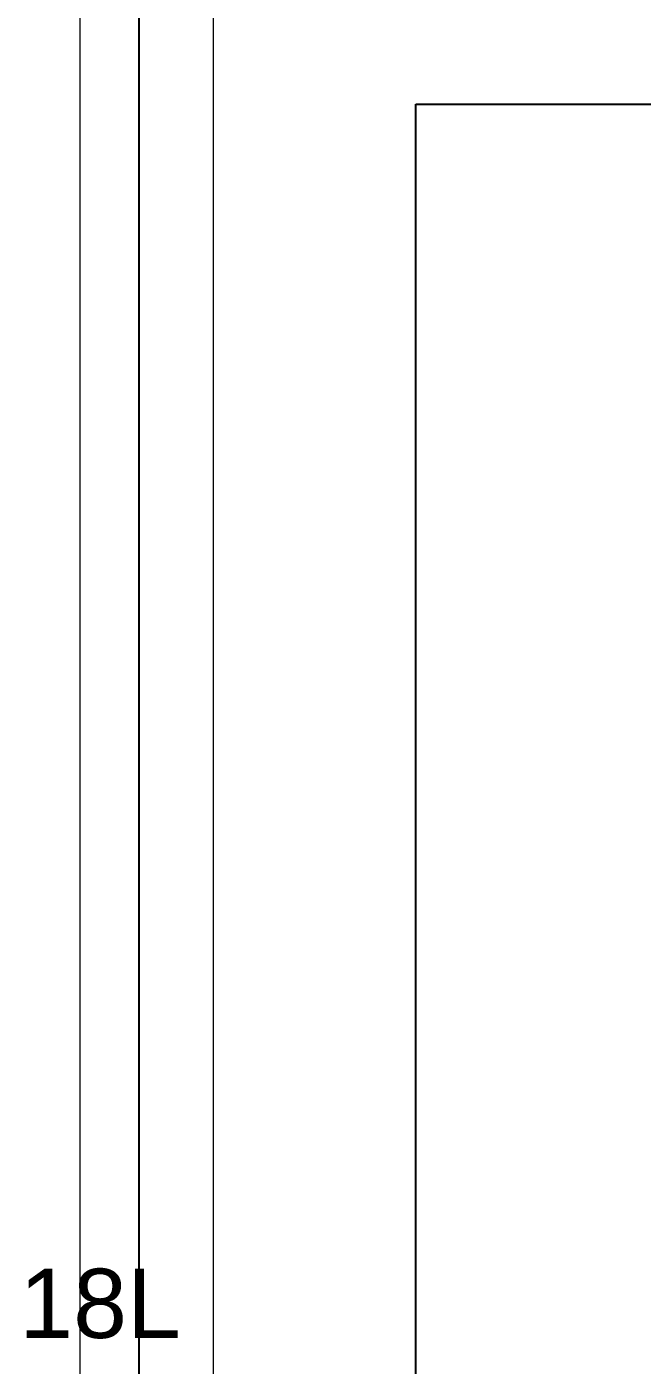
# Model space of a CAD drawing. Header units: millimetres. Extents: x 984 to 425800, y -34355 to 59419.
# Drawn here: x 121520 to 130409, y 20603 to 39939 of the extents above; entities that cross this region are included whole.
import ezdxf

# ---------------------------------------------------------------- set-up
doc = ezdxf.new("R2010")
doc.units = ezdxf.units.MM
doc.linetypes.add('DPA_Grid _ Level 100', pattern=[10, 5.5, -1.6, 1.3, -1.6])
for name, color, linetype, lineweight in [('A-ROOM-IDEN', 3, 'Continuous', 25), ('G-ANNO-TEXT', 3, 'Continuous', 9), ('S-GRID', 251, 'Continuous', 9), ('S-STRS-IDEN', 3, 'Continuous', 25)]:
    doc.layers.add(name, color=color, linetype=linetype, lineweight=lineweight)
doc.styles.add('Arial_4', font='arial.ttf', dxfattribs={"height": 1000})

msp = doc.modelspace()

# ---------------------------------------------------------------- linework, layer by layer
at = {"layer": 'A-ROOM-IDEN'}
for p, q in [((127137.8, 38818.3), (143568.4, 38818.3)), ((127137.8, 14426.5), (127137.8, 38818.3))]:
    msp.add_line(p, q, dxfattribs=at)
at = {"layer": 'S-GRID', "linetype": 'DPA_Grid _ Level 100'}
for p, q in [((124215.8, -30742.3), (124215.8, 54919.2)), ((122292.8, -30742.3), (122292.8, 54038.7))]:
    msp.add_line(p, q, dxfattribs=at)
at = {"layer": 'S-STRS-IDEN'}
msp.add_line((123142.8, 17722), (123142.8, 41258.3), dxfattribs=at)

# ---------------------------------------------------------------- texts
at = {"layer": 'G-ANNO-TEXT', "color": 7, "insert": (121413.8, 21996.7), "char_height": 1000, "width": 2886.075, "attachment_point": 1, "style": 'Arial_4'}
msp.add_mtext('18L', dxfattribs=at)

doc.saveas('drawing.dxf')
